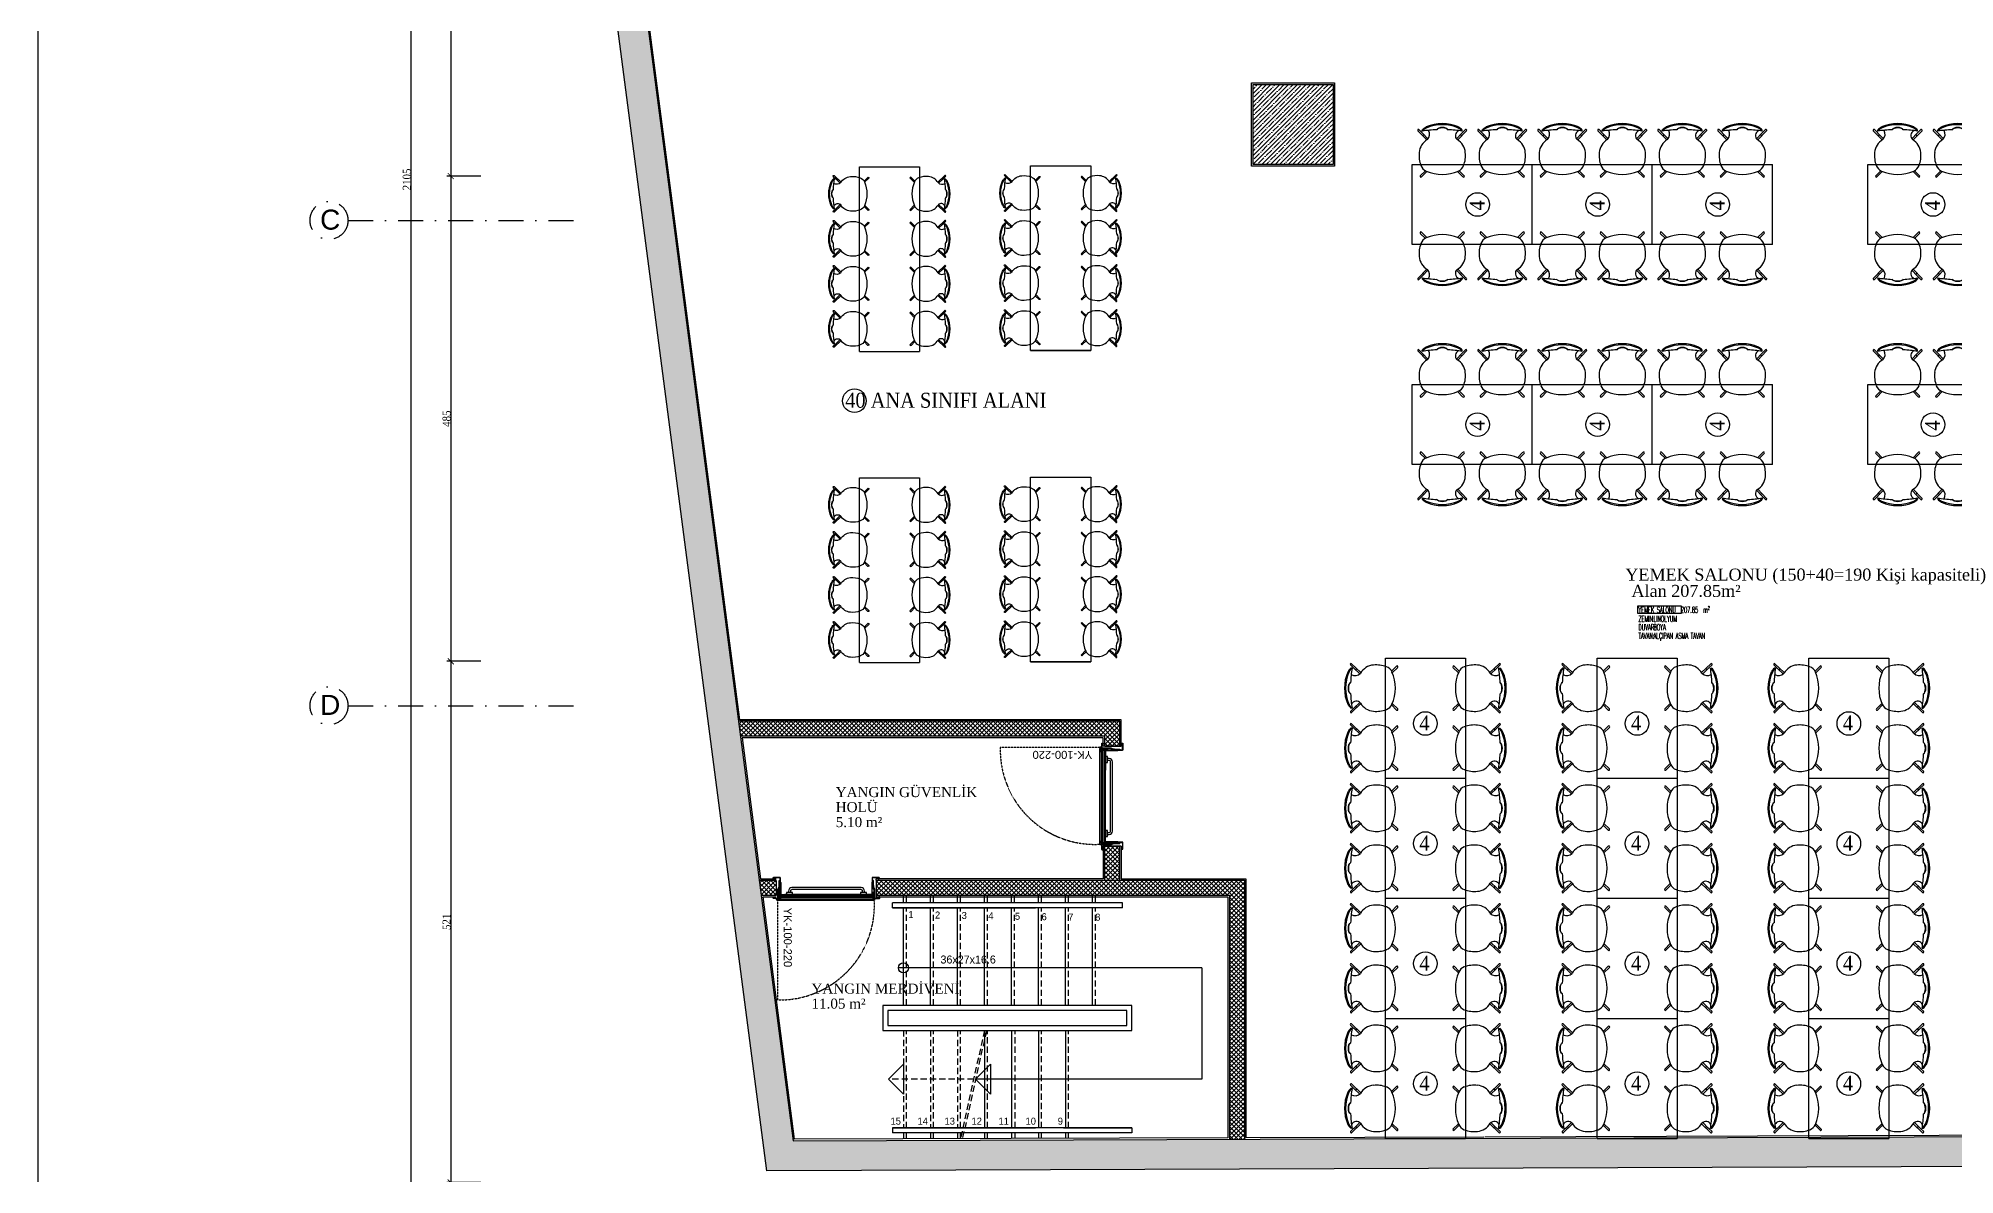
# Model space of a CAD drawing. Header units: millimetres. Extents: x -29311 to -3405, y 28913 to 42880.
# Drawn here: x -19540 to -17624, y 34862 to 35997 of the extents above; entities that cross this region are included whole.
import ezdxf
from ezdxf.enums import TextEntityAlignment as Align

# ---------------------------------------------------------------- set-up
doc = ezdxf.new("R2010")
doc.units = ezdxf.units.MM
for name, pattern in [('DASHDOT', [1, 0.5, -0.25, 0, -0.25]), ('DASHDOT2', [0.5, 0.25, -0.125, 0, -0.125]), ('HIDDEN', [0.375, 0.25, -0.125]), ('HIDDEN2', [0.1875, 0.125, -0.0625])]:
    doc.linetypes.add(name, pattern=pattern)
for name, color, linetype in [('1.2 mm sac', 7, 'Continuous'), ('A-AKS', 57, 'DASHDOT'), ('A-AKS.', 57, 'DASHDOT2'), ('A-BA', 1, 'Continuous'), ('A-DUVAR', 53, 'Continuous'), ('A-DUVAR-ALCIPAN', 9, 'Continuous'), ('A-DUVAR-TARAMA', 251, 'Continuous'), ('A-HIDDEN', 8, 'HIDDEN2'), ('A-KAPI', 214, 'Continuous'), ('A-KAPI-AKSESUAR', 206, 'Continuous'), ('A-KAPI-METAL', 84, 'Continuous'), ('A-KAPI-PROFIL', 206, 'Continuous'), ('A-KORKULUK-KUPESTE', 206, 'Continuous'), ('A-MERDIVEN', 125, 'Continuous'), ('A-SIVA-IC', 97, 'Continuous'), ('A-TEFRIS', 251, 'Continuous'), ('A-YALITIM-ISI', 251, 'BATTING'), ('A-YAZI', 136, 'Continuous'), ('ARREDI_attrezzature', 175, 'Continuous'), ('level', 10, 'Continuous'), ('symbol', 8, 'Continuous'), ('yazı2', 9, 'Continuous'), ('Yazılar', 253, 'Continuous')]:
    doc.layers.add(name, color=color, linetype=linetype)
doc.layers.add('A-ETIKET-MALZEME-ACILIM', color=156, linetype='Continuous', plot=False)
doc.layers.add('A-MBOFIS-NOT', color=130, linetype='Continuous', plot=False)
doc.layers.add('olcu-plan', color=7, linetype='Continuous', lineweight=20)
doc.layers.add('tarama-betonarme', color=252, linetype='Continuous', lineweight=13)
doc.styles.add('HA_SMART', font='')
doc.styles.add('roman-1.20-3mm', font='romans.shx', dxfattribs={"width": 0.5, "height": 6})
doc.styles.get("Standard").update_dxf_attribs({"font": 'arial.ttf'})
doc.styles.add('text1', font='arial.ttf')
doc.styles.add('YAZ', font='times.ttf', dxfattribs={"height": 0.12})
doc.styles.add('YAZ-50', font='times.ttf', dxfattribs={"width": 0.9})
doc.styles.get('HA_SMART').set_extended_font_data('Sakkal Majalla')
doc.linetypes.add('BATTING', pattern='A,0.00254,-2.54,[134,ltypeshp.shx,S=2.54,R=0,X=-2.54,Y=0],-5.08,[134,ltypeshp.shx,S=2.54,R=180,X=2.54,Y=0],-2.54', length=10.16254)
doc.dimstyles.new('1-50-plan', dxfattribs={"dimtxt": 8, "dimasz": 6, "dimexe": 4, "dimexo": 4, "dimgap": 0.00625, "dimtad": 1, "dimdec": 0, "dimrnd": 0.0005, "dimzin": 9, "dimdsep": 46, "dimtxsty": 'YAZ-50', "dimblk": 'ARCHTICK', "dimcen": 0.025, "dimdle": 4, "dimadec": 0, "dimazin": 0, "dimtfac": 1, "dimtdec": 0, "dimtmove": 0, "dimatfit": 3, "dimfxl": 30, "dimfxlon": 1, "dimarcsym": 0})
pattern_1 = [(45, (-65876.5644, 50245.5134), (-4.4194174, 4.4194174), []), (45, (-65872.145, 50245.5134), (-4.4194174, 4.4194174), [7.8125, -1.5625, 0, -1.5625])]
pattern_2 = [(45, (-100409.1814, 24897.6616), (-2.24506403, 2.24506403), []), (135, (-100409.1814, 24897.6616), (-2.24506403, -2.24506403), [])]

# ---------------------------------------------------------------- blocks, each defined once
blk = doc.blocks.new('ANTET')
at = {"layer": 'Yazılar', "elevation": 0}
blk.add_lwpolyline([(-18397.88, -50768.01), (-14785.5, -50768.01), (-14785.5, -52468.87), (-18397.88, -52468.87)], close=True, dxfattribs=at)
blk = doc.blocks.new('_ArchTick')
at = {"color": 0, "linetype": 'ByBlock', "const_width": 0.15}
blk.add_lwpolyline([(-0.5, -0.5), (0.5, 0.5)], dxfattribs=at)
blk = doc.blocks.new('*D419')
at = {"layer": 'DEFPOINTS', "color": 0, "transparency": 16777216}
for p in [(-19055.3, 36675), (-19127.9, 35859.7), (-19055.3, 35859.7)]:
    blk.add_point(p, dxfattribs=at)
at = {"layer": 'olcu-plan', "color": 0, "lineweight": -2, "transparency": 16777216}
for p, q in [((-19097.9, 36675), (-19131.9, 36675)), ((-19127.9, 36679), (-19127.9, 35855.7)), ((-19097.9, 35859.7), (-19131.9, 35859.7))]:
    blk.add_line(p, q, dxfattribs=at)
at = {"layer": 'olcu-plan', "color": 0, "lineweight": -2, "transparency": 16777216, "xscale": 6, "yscale": 6, "zscale": 6}
for p, rotation in [((-19127.9, 36675), 90), ((-19127.9, 35859.7), 270)]:
    blk.add_blockref('_ArchTick', p, dxfattribs=dict(at, rotation=rotation))
at = {"layer": 'olcu-plan', "color": 0, "transparency": 16777216, "insert": (-19132, 36267.4), "char_height": 8, "attachment_point": 5, "rotation": 90, "style": 'YAZ-50'}
blk.add_mtext('815', dxfattribs=at)
blk = doc.blocks.new('*D420')
at = {"layer": 'DEFPOINTS', "color": 0, "transparency": 16777216}
for p in [(-19055.3, 35859.7), (-19127.9, 35374.7), (-19055.3, 35374.7)]:
    blk.add_point(p, dxfattribs=at)
at = {"layer": 'olcu-plan', "color": 0, "lineweight": -2, "transparency": 16777216}
for p, q in [((-19097.9, 35859.7), (-19131.9, 35859.7)), ((-19127.9, 35863.7), (-19127.9, 35370.7)), ((-19097.9, 35374.7), (-19131.9, 35374.7))]:
    blk.add_line(p, q, dxfattribs=at)
at = {"layer": 'olcu-plan', "color": 0, "lineweight": -2, "transparency": 16777216, "xscale": 6, "yscale": 6, "zscale": 6}
for p, rotation in [((-19127.9, 35859.7), 90), ((-19127.9, 35374.7), 270)]:
    blk.add_blockref('_ArchTick', p, dxfattribs=dict(at, rotation=rotation))
at = {"layer": 'olcu-plan', "color": 0, "transparency": 16777216, "insert": (-19132, 35617.2), "char_height": 8, "attachment_point": 5, "rotation": 90, "style": 'YAZ-50'}
blk.add_mtext('485', dxfattribs=at)
blk = doc.blocks.new('*D421')
at = {"layer": 'DEFPOINTS', "color": 0, "transparency": 16777216}
for p in [(-19055.3, 35374.7), (-19127.9, 34853.8), (-19055.3, 34853.8)]:
    blk.add_point(p, dxfattribs=at)
at = {"layer": 'olcu-plan', "color": 0, "lineweight": -2, "transparency": 16777216}
for p, q in [((-19097.9, 35374.7), (-19131.9, 35374.7)), ((-19127.9, 35378.7), (-19127.9, 34849.8)), ((-19097.9, 34853.8), (-19131.9, 34853.8))]:
    blk.add_line(p, q, dxfattribs=at)
at = {"layer": 'olcu-plan', "color": 0, "lineweight": -2, "transparency": 16777216, "xscale": 6, "yscale": 6, "zscale": 6}
for p, rotation in [((-19127.9, 35374.7), 90), ((-19127.9, 34853.8), 270)]:
    blk.add_blockref('_ArchTick', p, dxfattribs=dict(at, rotation=rotation))
at = {"layer": 'olcu-plan', "color": 0, "transparency": 16777216, "insert": (-19132, 35114.3), "char_height": 8, "attachment_point": 5, "rotation": 90, "style": 'YAZ-50'}
blk.add_mtext('521', dxfattribs=at)
blk = doc.blocks.new('*D423')
at = {"layer": 'DEFPOINTS', "color": 0, "transparency": 16777216}
for p in [(-19055.3, 36908.8), (-19167.8, 34803.8), (-18805.2, 34803.8)]:
    blk.add_point(p, dxfattribs=at)
at = {"layer": 'olcu-plan', "color": 0, "lineweight": -2, "transparency": 16777216}
for p, q in [((-19137.8, 36908.8), (-19171.8, 36908.8)), ((-19167.8, 36912.8), (-19167.8, 34799.8)), ((-19137.8, 34803.8), (-19171.8, 34803.8))]:
    blk.add_line(p, q, dxfattribs=at)
at = {"layer": 'olcu-plan', "color": 0, "lineweight": -2, "transparency": 16777216, "xscale": 6, "yscale": 6, "zscale": 6}
for p, rotation in [((-19167.8, 36908.8), 90), ((-19167.8, 34803.8), 270)]:
    blk.add_blockref('_ArchTick', p, dxfattribs=dict(at, rotation=rotation))
at = {"layer": 'olcu-plan', "color": 0, "transparency": 16777216, "insert": (-19171.8, 35856.3), "char_height": 8, "attachment_point": 5, "rotation": 90, "style": 'YAZ-50'}
blk.add_mtext('2105', dxfattribs=at)
blk = doc.blocks.new('AKS')
at = {"layer": 'A-AKS.', "ltscale": 100}
for p, q in [((-175.3, 1055.8), (50, 1055.8)), ((-175.3, 570.8), (50, 570.8))]:
    blk.add_line(p, q, dxfattribs=at)
for centre in [(-194.3, 1055.8), (-194.3, 570.8)]:
    blk.add_circle(centre, 19, dxfattribs=at)
at = {"layer": 'A-AKS.', "ltscale": 100, "char_height": 20, "width": 18.894, "attachment_point": 1, "style": 'text1'}
for s, insert in [('C', (-203.2, 1066.6)), ('D', (-203.2, 581.6))]:
    blk.add_mtext(s, dxfattribs=dict(at, insert=insert))
blk = doc.blocks.new('4 KİŞİ MASA')
at = {"layer": 'A-TEFRIS'}
for p, q in [((81442.2, 15537.1), (81442.2, 15657.1)), ((81442.2, 15657.1), (81522.2, 15657.1)), ((81442.2, 15537.1), (81442.2, 15657.1)), ((81442.2, 15657.1), (81522.2, 15657.1)), ((81522.2, 15657.1), (81522.2, 15537.1)), ((81522.2, 15657.1), (81522.2, 15537.1)), ((81407.3, 15650.4), (81410.7, 15647.1)), ((81408.9, 15647.1), (81407.7, 15647.1)), ((81408.4, 15651.5), (81417.7, 15642.6)), ((81411, 15646.8), (81410.7, 15647.1)), ((81411, 15646.8), (81416.6, 15641.4)), ((81448.4, 15644), (81453.4, 15649.1)), ((81449.1, 15642.5), (81454.6, 15647.9)), ((81515.3, 15642.5), (81509.8, 15647.9)), ((81516, 15644), (81511, 15649.1)), ((81556, 15651.5), (81546.7, 15642.6)), ((81553.4, 15646.8), (81547.8, 15641.4)), ((81553.4, 15646.8), (81553.7, 15647.1)), ((81557.1, 15650.4), (81553.7, 15647.1)), ((81555.5, 15647.1), (81556.7, 15647.1)), ((81407.3, 15603.9), (81410.7, 15607.2)), ((81408.9, 15607.2), (81407.7, 15607.2)), ((81408.4, 15602.8), (81417.7, 15611.7)), ((81410.7, 15607.2), (81411, 15607.5)), ((81411, 15607.5), (81416.6, 15612.9)), ((81448.4, 15610.3), (81453.4, 15605.2)), ((81449.1, 15611.8), (81454.6, 15606.4)), ((81515.3, 15611.8), (81509.8, 15606.4)), ((81516, 15610.3), (81511, 15605.2)), ((81556, 15602.8), (81546.7, 15611.7)), ((81553.4, 15607.5), (81547.8, 15612.9)), ((81553.7, 15607.2), (81553.4, 15607.5)), ((81557.1, 15603.9), (81553.7, 15607.2)), ((81555.5, 15607.2), (81556.7, 15607.2)), ((81407.3, 15590.4), (81410.7, 15587.1)), ((81408.9, 15587.1), (81407.7, 15587.1)), ((81408.4, 15591.5), (81417.7, 15582.6)), ((81411, 15586.8), (81410.7, 15587.1)), ((81411, 15586.8), (81416.6, 15581.4)), ((81448.4, 15584), (81453.4, 15589.1)), ((81449.1, 15582.5), (81454.6, 15587.9)), ((81515.3, 15582.5), (81509.8, 15587.9)), ((81516, 15584), (81511, 15589.1)), ((81556, 15591.5), (81546.7, 15582.6)), ((81553.4, 15586.8), (81547.8, 15581.4)), ((81553.4, 15586.8), (81553.7, 15587.1)), ((81557.1, 15590.4), (81553.7, 15587.1)), ((81555.5, 15587.1), (81556.7, 15587.1)), ((81407.3, 15543.9), (81410.7, 15547.2)), ((81408.9, 15547.2), (81407.7, 15547.2)), ((81408.4, 15542.8), (81417.7, 15551.7)), ((81410.7, 15547.2), (81411, 15547.5)), ((81411, 15547.5), (81416.6, 15552.9)), ((81448.4, 15550.3), (81453.4, 15545.2)), ((81449.1, 15551.8), (81454.6, 15546.4)), ((81515.3, 15551.8), (81509.8, 15546.4)), ((81516, 15550.3), (81511, 15545.2)), ((81556, 15542.8), (81546.7, 15551.7)), ((81553.4, 15547.5), (81547.8, 15552.9)), ((81553.7, 15547.2), (81553.4, 15547.5)), ((81557.1, 15543.9), (81553.7, 15547.2)), ((81555.5, 15547.2), (81556.7, 15547.2)), ((81442.2, 15537.1), (81522.2, 15537.1))]:
    blk.add_line(p, q, dxfattribs=at)
blk.add_circle((81482.2, 15591.8), 11.8, dxfattribs=at)
for centre, radius, start, end in [((81441.1, 15627.1), 39.8, 156.1786, 203.8214), ((81442.2, 15627.1), 39.8, 156.1786, 203.8214), ((81414.9, 15638.6), 11.1, 129.8431, 155.448), ((81415, 15639.2), 10, 127.2868, 156.1786), ((81407.9, 15650.9), 0.807, 53.3029, 218.6971), ((81533.3, 15627.1), 126, 170.8741, 177.4513), ((81411.9, 15647.3), 7.59, 239.7971, 315.8628), ((81413.4, 15645.6), 0.8, 39.16, 219.16), ((81431.7, 15633.6), 16.7, 95.1377, 149.39), ((81433.3, 15622.3), 28, 69.2101, 96.3077), ((81439.7, 15639.2), 10, 23.8214, 69.2101), ((81412.4, 15627.1), 39.8, 336.1786, 23.8214), ((81454, 15648.5), 0.8, 315, 135), ((81510.4, 15648.5), 0.8, 45, 225), ((81552, 15627.1), 39.8, 156.1786, 203.8214), ((81524.7, 15639.2), 10, 110.7899, 156.1786), ((81531.1, 15622.3), 28, 83.6923, 110.7899), ((81532.7, 15633.6), 16.7, 30.61, 84.8623), ((81552.5, 15647.3), 7.59, 224.1372, 300.2029), ((81551, 15645.6), 0.8, 320.84, 140.84), ((81549.4, 15639.2), 10, 23.8214, 52.7132), ((81431.1, 15627.1), 126, 2.5487, 9.1259), ((81556.5, 15650.9), 0.807, 321.3029, 126.6971), ((81549.5, 15638.6), 11.1, 24.552, 50.1569), ((81522.2, 15627.1), 39.8, 336.1786, 23.8214), ((81523.3, 15627.1), 39.8, 336.1786, 23.8214), ((81533.3, 15627.1), 126, 182.5374, 189.1259), ((81431.1, 15627.1), 126, 350.8741, 357.4626), ((81414.9, 15615.7), 11.1, 204.552, 230.1569), ((81415, 15615.1), 10, 203.8214, 232.7132), ((81408, 15603.4), 0.807, 141.3029, 306.6971), ((81413.3, 15608.7), 5.37, 40.801, 155.8384), ((81413.5, 15608.8), 0.8, 140.84, 320.84), ((81431.7, 15620.7), 16.7, 210.61, 264.8623), ((81433.3, 15631.9), 28, 263.6923, 290.7899), ((81439.7, 15615.1), 10, 290.7899, 336.1786), ((81454, 15605.8), 0.8, 225, 45), ((81510.4, 15605.8), 0.8, 135, 315), ((81524.7, 15615.1), 10, 203.8214, 249.2101), ((81531.1, 15631.9), 28, 249.2101, 276.3077), ((81532.7, 15620.7), 16.7, 275.1377, 329.39), ((81551.1, 15608.7), 5.37, 24.1616, 139.199), ((81550.9, 15608.8), 0.8, 219.16, 39.16), ((81549.4, 15615.1), 10, 307.2868, 336.1786), ((81556.4, 15603.4), 0.807, 233.3029, 38.6971), ((81549.5, 15615.7), 11.1, 309.8431, 335.448), ((81441.1, 15567.1), 39.8, 156.1786, 203.8214), ((81442.2, 15567.1), 39.8, 156.1786, 203.8214), ((81414.9, 15578.6), 11.1, 129.8431, 155.448), ((81415, 15579.2), 10, 127.2868, 156.1786), ((81407.9, 15590.9), 0.807, 53.3029, 218.6971), ((81533.3, 15567.1), 126, 170.8741, 177.4513), ((81411.9, 15587.3), 7.59, 239.7971, 315.8628), ((81413.4, 15585.6), 0.8, 39.16, 219.16), ((81431.7, 15573.6), 16.7, 95.1377, 149.39), ((81433.3, 15562.3), 28, 69.2101, 96.3077), ((81439.7, 15579.2), 10, 23.8214, 69.2101), ((81412.4, 15567.1), 39.8, 336.1786, 23.8214), ((81454, 15588.5), 0.8, 315, 135), ((81510.4, 15588.5), 0.8, 45, 225), ((81552, 15567.1), 39.8, 156.1786, 203.8214), ((81524.7, 15579.2), 10, 110.7899, 156.1786), ((81531.1, 15562.3), 28, 83.6923, 110.7899), ((81532.7, 15573.6), 16.7, 30.61, 84.8623), ((81552.5, 15587.3), 7.59, 224.1372, 300.2029), ((81551, 15585.6), 0.8, 320.84, 140.84), ((81549.4, 15579.2), 10, 23.8214, 52.7132), ((81431.1, 15567.1), 126, 2.5487, 9.1259), ((81556.5, 15590.9), 0.807, 321.3029, 126.6971), ((81549.5, 15578.6), 11.1, 24.552, 50.1569), ((81522.2, 15567.1), 39.8, 336.1786, 23.8214), ((81523.3, 15567.1), 39.8, 336.1786, 23.8214), ((81533.3, 15567.1), 126, 182.5374, 189.1259), ((81431.1, 15567.1), 126, 350.8741, 357.4626), ((81414.9, 15555.7), 11.1, 204.552, 230.1569), ((81415, 15555.1), 10, 203.8214, 232.7132), ((81408, 15543.4), 0.807, 141.3029, 306.6971), ((81413.3, 15548.7), 5.37, 40.801, 155.8384), ((81413.5, 15548.8), 0.8, 140.84, 320.84), ((81431.7, 15560.7), 16.7, 210.61, 264.8623), ((81433.3, 15571.9), 28, 263.6923, 290.7899), ((81439.7, 15555.1), 10, 290.7899, 336.1786), ((81454, 15545.8), 0.8, 225, 45), ((81510.4, 15545.8), 0.8, 135, 315), ((81524.7, 15555.1), 10, 203.8214, 249.2101), ((81531.1, 15571.9), 28, 249.2101, 276.3077), ((81532.7, 15560.7), 16.7, 275.1377, 329.39), ((81551.1, 15548.7), 5.37, 24.1616, 139.199), ((81550.9, 15548.8), 0.8, 219.16, 39.16), ((81549.4, 15555.1), 10, 307.2868, 336.1786), ((81556.4, 15543.4), 0.807, 233.3029, 38.6971), ((81549.5, 15555.7), 11.1, 309.8431, 335.448)]:
    blk.add_arc(centre, radius, start, end, dxfattribs=at)
at = {"layer": 'A-TEFRIS', "extrusion": (0, 0, -1)}
for centre, major_axis, ratio, start_param, end_param in [((81408.6, 15627.2), (0.11, 5.89), 0.578981, 3.432785, 5.928076), ((81408, 15627.2), (0.16, 5.75), 0.417867, 3.323446, 5.96486), ((81408.6, 15567.2), (0.11, 5.89), 0.578981, 3.432785, 5.928076), ((81408, 15567.2), (0.16, 5.75), 0.417867, 3.323446, 5.96486)]:
    blk.add_ellipse(centre, major_axis=major_axis, ratio=ratio, start_param=start_param, end_param=end_param, dxfattribs=at)
at = {"layer": 'A-TEFRIS'}
for centre, major_axis, ratio, start_param, end_param in [((81555.9, 15627.2), (0.11, -5.89), 0.578981, 0.291192, 2.786483), ((81556.4, 15627.2), (0.16, -5.75), 0.417867, 0.181854, 2.823267), ((81555.9, 15567.2), (0.11, -5.89), 0.578981, 0.291192, 2.786483), ((81556.4, 15567.2), (0.16, -5.75), 0.417867, 0.181854, 2.823267)]:
    blk.add_ellipse(centre, major_axis=major_axis, ratio=ratio, start_param=start_param, end_param=end_param, dxfattribs=at)
at = {"layer": 'A-TEFRIS', "style": 'YAZ-50', "width": 0.9}
blk.add_text('4', height=15, dxfattribs=at).set_placement((81476.2, 15584.8))
blk = doc.blocks.new('100 KAPI YANGIN')
at = {"color": 8, "linetype": 'HIDDEN'}
blk.add_lwpolyline([(81930.7, 10390.9), (81830.7, 10390.9, 0.434958), (81929.7, 10294.2, 0.002371), (81930.7, 10294.2)], format="xyb", dxfattribs=at)
for radius in [1, 0.5, 0.4]:
    blk.add_circle((81931.2, 10391), radius)
at = {"linetype": 'ByBlock', "ltscale": 12}
blk.add_arc((81935.7, 10388.3), 0.0345, 8.5836, 75.4134, dxfattribs=at)
at = {"layer": '1.2 mm sac', "color": 0}
blk.add_line((81932, 10388.3), (81935.8, 10388.3), dxfattribs=at)
at = {"layer": 'A-DUVAR-ALCIPAN', "linetype": 'ByBlock', "ltscale": 12}
for p, q in [((81931.6, 10388.1), (81931.6, 10294.1)), ((81934.6, 10388.1), (81934.6, 10295.8))]:
    blk.add_line(p, q, dxfattribs=at)
at = {"layer": 'A-KAPI-AKSESUAR', "ltscale": 12}
for points in [[(81935.9, 10382), (81935.9, 10376), (81937.9, 10376), (81937.9, 10382)], [(81935.9, 10308), (81935.9, 10302), (81937.9, 10302), (81937.9, 10308)]]:
    blk.add_lwpolyline(points, close=True, dxfattribs=at)
for points in [[(81937.9, 10304), (81939.5, 10304, 0.414214), (81942.9, 10307.4), (81942.9, 10376.6, 0.414214), (81939.5, 10380), (81937.9, 10380)], [(81937.9, 10306), (81939.5, 10306, 0.414214), (81940.9, 10307.4), (81940.9, 10376.6, 0.414214), (81939.5, 10378), (81937.9, 10378)]]:
    blk.add_lwpolyline(points, format="xyb", dxfattribs=at)
at = {"layer": 'A-KAPI-METAL'}
for p, q in [((81930.2, 10294.1), (81930.2, 10389.9)), ((81930.3, 10390), (81932.1, 10390)), ((81930.4, 10294.1), (81930.4, 10389.8)), ((81930.4, 10389.8), (81931.6, 10389.8)), ((81930.4, 10389.8), (81932, 10389.8)), ((81935.8, 10388.3), (81930.4, 10388.3)), ((81930.4, 10388.3), (81930.4, 10386.3)), ((81930.6, 10386.3), (81930.4, 10386.3)), ((81935.6, 10388.1), (81930.6, 10388.1)), ((81930.6, 10386.3), (81930.6, 10388.1)), ((81932, 10389.8), (81931.8, 10389.8)), ((81931.8, 10389.8), (81931.8, 10388.4)), ((81932, 10388.5), (81932, 10389.8)), ((81932, 10388.5), (81935.9, 10388.5)), ((81932.1, 10388.5), (81932, 10388.5)), ((81932.1, 10389.9), (81932.1, 10388.5)), ((81935.6, 10386.3), (81935.6, 10388.1)), ((81935.8, 10386.3), (81935.6, 10386.3)), ((81935.8, 10388.3), (81935.8, 10386.3)), ((81935.8, 10295.6), (81935.8, 10386.3)), ((81935.9, 10388.4), (81935.9, 10368.1)), ((81935.9, 10295.6), (81935.9, 10383.6)), ((81930.3, 10294), (81932.1, 10294)), ((81930.4, 10295.6), (81930.4, 10297.6)), ((81930.4, 10297.6), (81930.6, 10297.6)), ((81935.8, 10295.6), (81930.4, 10295.6)), ((81931.6, 10294.1), (81930.4, 10294.1)), ((81930.4, 10294.1), (81932, 10294.1)), ((81930.6, 10297.6), (81930.6, 10295.8)), ((81935.6, 10295.8), (81930.6, 10295.8)), ((81931.8, 10294.2), (81931.8, 10295.5)), ((81932, 10294.2), (81931.8, 10294.2)), ((81932, 10295.5), (81935.9, 10295.5)), ((81932, 10295.4), (81932, 10294.1)), ((81932.1, 10295.4), (81932, 10295.4)), ((81932.1, 10294.1), (81932.1, 10295.4)), ((81935.6, 10295.8), (81935.6, 10297.6)), ((81935.6, 10297.6), (81935.8, 10297.6)), ((81935.8, 10295.6), (81935.8, 10297.6))]:
    blk.add_line(p, q, dxfattribs=at)
for points in [[(81933.6, 10395.2, -0.414214), (81933.7, 10395.1), (81933.7, 10394.2), (81933.5, 10394.2), (81933.5, 10394.9, 0.414214), (81933.5, 10395), (81932.5, 10395, 0.414214), (81932.4, 10394.9), (81932.4, 10389.5, 0.414214), (81932.5, 10389.5), (81937.9, 10389.5, -0.414214), (81938, 10389.4), (81938, 10388.1, -0.414154), (81937.9, 10388), (81936.5, 10388), (81946.7, 10388), (81948.2, 10388), (81946.7, 10388), (81946.7, 10388.2), (81948.2, 10388.2, -1), (81948.2, 10387.8), (81936.5, 10387.8, -0.938583), (81936.5, 10388.2), (81937.8, 10388.2, 0.414214), (81937.8, 10388.2), (81937.8, 10389.2, 0.414214), (81937.8, 10389.3), (81932.3, 10389.3, -0.414214), (81932.2, 10389.4), (81932.2, 10395.1, -0.414214), (81932.3, 10395.2)], [(81953.2, 10395.1), (81953.2, 10388.3, -0.414214), (81953.1, 10388.2), (81942.1, 10388.2), (81942.1, 10388.4), (81953, 10388.4, 0.414214), (81953, 10388.4), (81953, 10394.9, 0.414214), (81953, 10395), (81952, 10395, 0.414214), (81951.9, 10394.9), (81951.9, 10394.2), (81951.7, 10394.2), (81951.7, 10395.1, -0.414214), (81951.8, 10395.2), (81953.1, 10395.2, -0.414214)], [(81933.6, 10288.8, 0.414214), (81933.7, 10288.9), (81933.7, 10289.8), (81933.5, 10289.8), (81933.5, 10289, -0.414214), (81933.5, 10289), (81932.5, 10289, -0.414214), (81932.4, 10289), (81932.4, 10294.8, -0.414214), (81932.5, 10294.9), (81938, 10294.9, 0.414214), (81938.1, 10295), (81938.1, 10296.3, 0.414154), (81938, 10296.4), (81936.5, 10296.4), (81946.7, 10296.4), (81948.2, 10296.4), (81946.7, 10296.4), (81946.7, 10296.2), (81948.2, 10296.2, 1), (81948.2, 10296.6), (81936.5, 10296.6, 0.938583), (81936.5, 10296.2), (81937.9, 10296.2, -0.414214), (81937.9, 10296.1), (81937.9, 10295.1, -0.414214), (81937.9, 10295.1), (81932.3, 10295.1, 0.414214), (81932.2, 10295), (81932.2, 10288.9, 0.414214), (81932.3, 10288.8)], [(81953.2, 10289.3), (81953.2, 10296.1, 0.414214), (81953.1, 10296.2), (81942.1, 10296.2), (81942.1, 10296), (81953, 10296, -0.414214), (81953, 10295.9), (81953, 10289.4, -0.414214), (81953, 10289.4), (81952, 10289.4, -0.414214), (81951.9, 10289.4), (81951.9, 10290.2), (81951.7, 10290.2), (81951.7, 10289.3, 0.414214), (81951.8, 10289.2), (81953.1, 10289.2, 0.414214)]]:
    blk.add_lwpolyline(points, format="xyb", close=True, dxfattribs=at)
for centre, radius, start, end in [((81930.3, 10389.9), 0.08, 90, 180), ((81931.9, 10388.4), 0.0816, 175.9619, 272.2852), ((81932, 10388.5), 0.0478, 183.8905, 244.8281), ((81932.1, 10389.9), 0.08, 0, 90), ((81935.9, 10388.4), 0.08, 0, 90), ((81930.3, 10294.1), 0.08, 180, 270), ((81931.9, 10295.5), 0.0816, 87.7148, 184.0381), ((81932, 10295.4), 0.0478, 115.1719, 176.1095), ((81932.1, 10294.1), 0.08, 270, 0), ((81935.9, 10295.6), 0.08, 270, 0)]:
    blk.add_arc(centre, radius, start, end, dxfattribs=at)
at = {"layer": 'A-KAPI-PROFIL'}
for points in [[(81941.1, 10390.5), (81944.2, 10389.4), (81950.2, 10389.4), (81950.2, 10388.4), (81944, 10388.4), (81940.8, 10389.6), (81932.4, 10389.6), (81932.4, 10390.5)], [(81941.1, 10293.8), (81944.2, 10294.9), (81950.2, 10294.9), (81950.2, 10295.9), (81944, 10295.9), (81940.8, 10294.8), (81932.4, 10294.8), (81932.4, 10293.8)]]:
    blk.add_lwpolyline(points, close=True, dxfattribs=at)
at = {"layer": 'A-KAPI-PROFIL', "color": 8}
for points in [[(81937.3, 10388.2, 0.414214), (81937.5, 10388.4), (81937.5, 10389.1, 0.414214), (81937.3, 10389.3), (81936.2, 10389.3, 0.414214), (81936, 10389.1), (81936, 10387.7, 0.414214), (81936.1, 10387.6), (81936.4, 10387.6, 1), (81936.4, 10387.8), (81936.3, 10387.8), (81936.3, 10388.2)], [(81937.3, 10295.1, 0.414214), (81937.5, 10295.3), (81937.5, 10296, 0.414214), (81937.3, 10296.2), (81936.3, 10296.2), (81936.3, 10296.6), (81936.4, 10296.6, 1), (81936.4, 10296.8), (81936.1, 10296.8, 0.414214), (81936, 10296.7), (81936, 10295.6), (81936, 10295.3, 0.414214), (81936.2, 10295.1)]]:
    blk.add_lwpolyline(points, format="xyb", close=True, dxfattribs=at)
at = {"layer": 'A-KAPI-PROFIL'}
for points in [[(81947.6, 10388.5), (81947.6, 10388.4), (81946, 10388.4), (81944.6, 10389.2), (81942.2, 10389.2), (81942.2, 10388.5), (81942.1, 10388.5), (81942.1, 10389.3), (81944.6, 10389.3), (81946, 10388.5), (81947.6, 10388.5)], [(81947.6, 10295.8), (81947.6, 10295.9), (81946, 10295.9), (81944.6, 10295.1), (81942.2, 10295.1), (81942.2, 10295.8), (81942.1, 10295.8), (81942.1, 10295), (81944.6, 10295), (81946, 10295.8), (81947.6, 10295.8)]]:
    blk.add_lwpolyline(points, dxfattribs=at)
at = {"layer": 'A-YALITIM-ISI', "linetype": 'BATTING', "ltscale": 0.001}
blk.add_line((81933.1, 10295.8), (81933.1, 10388.1), dxfattribs=at)
at = {"layer": 'DEFPOINTS', "linetype": 'ByBlock', "ltscale": 12}
for p, q in [((81950.2, 10392.2), (81935.2, 10392.2)), ((81950.2, 10292.2), (81935.2, 10292.2))]:
    blk.add_line(p, q, dxfattribs=at)
blk = doc.blocks.new('etiket-malzeme-20-plan')
blk.add_lwpolyline([(0, -7), (44, -7), (44, 0), (0, 0)], close=True)
at = {"char_height": 6, "width": 180.543, "attachment_point": 4, "style": 'roman-1.20-3mm'}
for s, insert in [('ZEMIN:', (1, -12.5)), ('DUVAR:', (1, -21)), ('TAVAN:', (1, -29.5))]:
    blk.add_mtext(s, dxfattribs=dict(at, insert=insert))
at = {"style": 'roman-1.20-3mm', "width": 0.5}
for tag, p in [('ODA-KOD', (1, -3.5)), ('ZEMIN', (16, -12.5)), ('DUVAR', (16, -21)), ('TAVAN', (16, -29.5))]:
    blk.add_attdef(tag, text='', height=6, dxfattribs=at).set_placement(p, align=Align.MIDDLE_LEFT)
blk = doc.blocks.new('oking')
at = {"layer": 'symbol'}
for p, q in [((99299.1, 28222.4), (99299.1, 28192.4)), ((99299.1, 28222.4), (99314.1, 28207.4)), ((99314.1, 28207.4), (99299.1, 28192.4))]:
    blk.add_line(p, q, dxfattribs=at)
blk = doc.blocks.new('COLLECTIVE')
for p, q in [((-0.244, 0.438), (-0.154, 0.345)), ((-0.232, 0.449), (-0.2, 0.415)), ((-0.2, 0.433), (-0.2, 0.445)), ((-0.196, 0.412), (-0.2, 0.415)), ((-0.196, 0.412), (-0.142, 0.356)), ((0.196, 0.412), (0.142, 0.356)), ((0.244, 0.438), (0.155, 0.345)), ((0.2, 0.415), (0.196, 0.412)), ((0.232, 0.449), (0.2, 0.415)), ((0.2, 0.433), (0.2, 0.445)), ((-0.169, 0.038), (-0.219, -0.012)), ((-0.154, 0.031), (-0.208, -0.024)), ((0.153, 0.031), (0.208, -0.024)), ((0.169, 0.038), (0.219, -0.012))]:
    blk.add_line(p, q)
for centre, radius, start, end in [((-0.237, 0.443), 0.00807, 51.3029, 216.6971), ((-0.064, 0.205), 0.167, 120.61, 174.8623), ((-0.114, 0.373), 0.111, 114.552, 140.1569), ((-0.12, 0.372), 0.1, 113.8214, 142.7132), ((0, -0.811), 1.26, 92.5487, 99.1259), ((-0.185, 0.388), 0.008, 50.84, 230.84), ((0, 0.111), 0.398, 66.1786, 113.8214), ((0, 0.1), 0.398, 66.1786, 113.8214), ((-0.202, 0.403), 0.0759, 314.1372, 30.2029), ((0, -0.811), 1.26, 80.8741, 87.4626), ((0.184, 0.389), 0.0537, 114.1616, 229.199), ((0.064, 0.205), 0.167, 5.1377, 59.39), ((0.114, 0.373), 0.111, 39.8431, 65.448), ((0.12, 0.372), 0.1, 37.2868, 66.1786), ((0.184, 0.387), 0.008, 309.16, 129.16), ((0.237, 0.442), 0.00807, 323.3029, 128.6971), ((0.048, 0.189), 0.28, 173.6923, 200.7899), ((-0.12, 0.125), 0.1, 200.7899, 246.1786), ((0, 0.398), 0.398, 246.1786, 293.8214), ((0.12, 0.125), 0.1, 293.8214, 339.2101), ((-0.048, 0.189), 0.28, 339.2101, 6.3077), ((-0.214, -0.018), 0.008, 135, 315), ((0.213, -0.018), 0.008, 225, 45)]:
    blk.add_arc(centre, radius, start, end)
for centre, major_axis, ratio, start_param, end_param in [((-0.001, 0.436), (0.0589, 0.0011), 0.578981, 0.291192, 2.786483), ((-0.001, 0.442), (0.0575, 0.0016), 0.417867, 0.181854, 2.823267)]:
    blk.add_ellipse(centre, major_axis=major_axis, ratio=ratio, start_param=start_param, end_param=end_param)
blk = doc.blocks.new('anasinifi')
at = {"layer": 'A-TEFRIS'}
for p, q in [((81529.3, 15703.4), (81529.3, 15753)), ((81529.3, 15703.4), (81529.3, 15753)), ((81529.3, 15753), (81589.3, 15753)), ((81589.3, 15753), (81589.3, 15703.4)), ((81589.3, 15753), (81589.3, 15703.4)), ((81700.5, 15704.2), (81700.5, 15753.8)), ((81700.5, 15704.2), (81700.5, 15753.8)), ((81700.5, 15753.8), (81760.5, 15753.8)), ((81760.5, 15753.8), (81760.5, 15704.2)), ((81760.5, 15753.8), (81760.5, 15704.2)), ((81529.3, 15568.4), (81529.3, 15703.4)), ((81589.3, 15703.4), (81589.3, 15568.4)), ((81589.3, 15703.4), (81589.3, 15568.4)), ((81700.5, 15569.2), (81700.5, 15704.2)), ((81700.5, 15569.2), (81700.5, 15704.2)), ((81760.5, 15704.2), (81760.5, 15569.2)), ((81760.5, 15704.2), (81760.5, 15569.2)), ((81529.3, 15568.4), (81589.3, 15568.4)), ((81700.5, 15569.2), (81760.5, 15569.2)), ((81760.5, 15569.2), (81700.5, 15569.2)), ((81760.5, 15569.2), (81700.5, 15569.2)), ((81700.5, 15569.2), (81760.5, 15569.2)), ((81529.3, 15392.5), (81529.3, 15442)), ((81529.3, 15392.5), (81529.3, 15442)), ((81529.3, 15442), (81589.3, 15442)), ((81589.3, 15442), (81589.3, 15392.5)), ((81589.3, 15442), (81589.3, 15392.5)), ((81700.5, 15393.3), (81700.5, 15442.8)), ((81700.5, 15393.3), (81700.5, 15442.8)), ((81700.5, 15442.8), (81760.5, 15442.8)), ((81760.5, 15442.8), (81760.5, 15393.3)), ((81760.5, 15442.8), (81760.5, 15393.3)), ((81529.3, 15257.5), (81529.3, 15392.5)), ((81589.3, 15392.5), (81589.3, 15257.5)), ((81589.3, 15392.5), (81589.3, 15257.5)), ((81700.5, 15258.3), (81700.5, 15393.3)), ((81700.5, 15258.3), (81700.5, 15393.3)), ((81760.5, 15393.3), (81760.5, 15258.3)), ((81760.5, 15393.3), (81760.5, 15258.3)), ((81529.3, 15257.5), (81589.3, 15257.5)), ((81700.5, 15258.3), (81760.5, 15258.3)), ((81760.5, 15258.3), (81700.5, 15258.3)), ((81760.5, 15258.3), (81700.5, 15258.3)), ((81700.5, 15258.3), (81760.5, 15258.3))]:
    blk.add_line(p, q, dxfattribs=at)
at = {"layer": 'A-TEFRIS', "color": 7, "lineweight": 0}
for points in [[(81760.5, 15569.2), (81700.5, 15569.2)], [(81760.5, 15258.3), (81700.5, 15258.3)]]:
    blk.add_lwpolyline(points, dxfattribs=at)
at = {"layer": 'A-TEFRIS'}
blk.add_circle((81524.3, 15519.1), 11.8, dxfattribs=at)
at = {"layer": 'A-TEFRIS', "extrusion": (0, 0, -1), "xscale": 75.00000000047294, "yscale": 75.00000000047294, "zscale": -75.00000000047748, "rotation": 270}
for p in [(-81536.8, 15725.9), (-81708, 15726.7), (-81536.8, 15680.9), (-81708, 15681.7), (-81536.8, 15635.9), (-81708, 15636.7), (-81536.8, 15590.9), (-81708, 15591.7), (-81536.8, 15415), (-81708, 15415.8), (-81536.8, 15370), (-81708, 15370.8), (-81536.8, 15325), (-81708, 15325.8), (-81536.8, 15280), (-81708, 15280.8)]:
    blk.add_blockref('COLLECTIVE', p, dxfattribs=at)
at = {"layer": 'A-TEFRIS', "xscale": 75.00000000047294, "yscale": 75.00000000047294, "zscale": 75.00000000047294, "rotation": 270}
for p in [(81581.8, 15725.9), (81753, 15726.7), (81581.8, 15680.9), (81753, 15681.7), (81581.8, 15635.9), (81753, 15636.7), (81581.8, 15590.9), (81753, 15591.7), (81581.8, 15415), (81753, 15415.8), (81581.8, 15370), (81753, 15370.8), (81581.8, 15325), (81753, 15325.8), (81581.8, 15280), (81753, 15280.8)]:
    blk.add_blockref('COLLECTIVE', p, dxfattribs=at)
at = {"layer": 'A-TEFRIS', "style": 'YAZ-50', "width": 0.9}
blk.add_text('40 ANA SINIFI ALANI', height=15, dxfattribs=at).set_placement((81515.1, 15512.1))

msp = doc.modelspace()

# ---------------------------------------------------------------- hatches: boundary and pattern name
at = {"layer": 'A-DUVAR-TARAMA'}
h = msp.add_hatch(dxfattribs=at)
h.set_pattern_fill('ANSI37', color=256)
h.set_pattern_definition(pattern_2)
h.paths.add_polyline_path([(-18838.15, 35299.84), (-18840.1, 35314.84), (-18458.95, 35314.84), (-18458.95, 35289.84), (-18473.95, 35289.84), (-18473.95, 35299.84)])
h = msp.add_hatch(dxfattribs=at)
h.set_pattern_fill('ANSI37', color=256)
h.set_pattern_definition([(45, (-100244.7386, 20254.128), (-2.24506403, 2.24506403), []), (135, (-100244.7386, 20254.128), (-2.24506403, -2.24506403), [])])
h.paths.add_polyline_path([(-18473.95, 35189.84), (-18458.95, 35189.84), (-18458.95, 35155.84), (-18334.28, 35155.84), (-18334.28, 34896.71), (-18334.28, 34897.15), (-18349.28, 34897.09), (-18349.28, 35140.84), (-18702.38, 35140.84), (-18702.38, 35155.84), (-18473.95, 35155.84)])
h = msp.add_hatch(dxfattribs=at)
h.set_pattern_fill('ANSI37', color=256)
h.set_pattern_definition(pattern_2)
h.paths.add_polyline_path([(-18817.39, 35140.84), (-18819.35, 35155.84), (-18802.38, 35155.84), (-18802.38, 35140.84)])
at = {"layer": 'tarama-betonarme'}
h = msp.add_hatch(dxfattribs=at)
h.set_pattern_fill('ANSI35', color=256, scale=25, style=0)
h.set_pattern_definition(pattern_1)
h.paths.add_polyline_path([(-18785.37, 34895.54), (-19021.29, 36702.95), (-14216.73, 36889.18), (-13835.02, 34913.14)], flags=16)
h.paths.add_polyline_path([(-18811.7, 34865.45), (-19055.29, 36731.65), (-14192.15, 36920.15), (-13798.7, 34883.26)])
h = msp.add_hatch(dxfattribs=at)
h.set_pattern_fill('ANSI35', color=256, scale=25, style=0)
h.set_pattern_definition(pattern_1)
h.paths.add_polyline_path([(-18325.74, 35951.26), (-18245.74, 35951.26), (-18245.74, 35871.26), (-18325.74, 35871.26)])

# ---------------------------------------------------------------- linework, layer by layer
at = {"layer": 'A-BA'}
for p, q in [((-18811.7, 34865.45), (-19055.29, 36731.65)), ((-18811.7, 34865.45), (-19055.29, 36731.65)), ((-13798.7, 34883.26), (-18811.7, 34865.45))]:
    msp.add_line(p, q, dxfattribs=at)
msp.add_lwpolyline([(-19021.29, 36702.95), (-18785.37, 34895.54), (-13835.02, 34913.14)], dxfattribs=at)
msp.add_lwpolyline([(-18325.74, 35951.26), (-18245.74, 35951.26), (-18245.74, 35871.26), (-18325.74, 35871.26)], close=True, dxfattribs=at)
msp.add_lwpolyline([(-18325.74, 35951.26), (-18245.74, 35951.26), (-18245.74, 35871.26), (-18325.74, 35871.26)], close=True, dxfattribs=at)
at = {"layer": 'A-DUVAR'}
for p, q in [((-18473.95, 35299.84), (-18838.15, 35299.84)), ((-18473.95, 35289.84), (-18473.95, 35299.84))]:
    msp.add_line(p, q, dxfattribs=at)
for points in [[(-18458.95, 35289.84), (-18458.95, 35314.84), (-18840.1, 35314.84)], [(-18473.95, 35289.84), (-18458.95, 35289.84)], [(-18473.95, 35155.84), (-18473.95, 35189.84)], [(-18473.95, 35189.84), (-18458.95, 35189.84)], [(-18458.95, 35155.84), (-18458.95, 35189.84)], [(-18819.35, 35155.84), (-18802.38, 35155.84)], [(-18817.39, 35140.84), (-18802.38, 35140.84)], [(-18702.38, 35155.84), (-18568.17, 35155.84)], [(-18702.38, 35140.84), (-18349.28, 35140.84), (-18349.28, 34896.71)], [(-18568.17, 35155.84), (-18334.28, 35155.84), (-18334.28, 34896.71)]]:
    msp.add_lwpolyline(points, dxfattribs=at)
at = {"layer": 'A-HIDDEN', "ltscale": 50}
for p, q in [((-18672.28, 35030.84), (-18672.28, 35128.34)), ((-18645.28, 35030.84), (-18645.28, 35128.34)), ((-18618.28, 35030.84), (-18618.28, 35128.34)), ((-18591.28, 35030.84), (-18591.28, 35128.34)), ((-18564.28, 35030.84), (-18564.28, 35128.34)), ((-18537.28, 35030.84), (-18537.28, 35128.34)), ((-18510.28, 35030.84), (-18510.28, 35128.34)), ((-18483.28, 35030.84), (-18483.28, 35128.34)), ((-18675.28, 35005.84), (-18675.28, 34908.34)), ((-18672.28, 34908.34), (-18672.28, 35005.84)), ((-18648.28, 35005.84), (-18648.28, 34908.34)), ((-18645.28, 34908.34), (-18645.28, 35005.84)), ((-18621.28, 35005.84), (-18621.28, 34908.34)), ((-18618.28, 34908.34), (-18618.28, 35005.84)), ((-18591.28, 34908.34), (-18591.28, 35005.84)), ((-18563.53, 34908.34), (-18563.53, 35005.84)), ((-18537.28, 34908.34), (-18537.28, 35005.84)), ((-18510.28, 34908.34), (-18510.28, 35005.84)), ((-18605.13, 34957.09), (-18690.28, 34957.09)), ((-18675.28, 34903.34), (-18675.28, 34897.43)), ((-18672.28, 34898.01), (-18672.28, 34903.34)), ((-18648.28, 34903.34), (-18648.28, 34897.53)), ((-18645.28, 34898.01), (-18645.28, 34903.34)), ((-18621.28, 34903.34), (-18621.28, 34897.63)), ((-18618.28, 34898.01), (-18618.28, 34903.34)), ((-18591.28, 34898.01), (-18591.28, 34903.34)), ((-18563.53, 34898.01), (-18563.53, 34903.34)), ((-18537.28, 34898.01), (-18537.28, 34903.34)), ((-18510.28, 34898.01), (-18510.28, 34903.34))]:
    msp.add_line(p, q, dxfattribs=at)
for points in [[(-18594.28, 35005.84), (-18618.28, 34898.01)], [(-18592.33, 35005.41), (-18616.33, 34897.58)]]:
    msp.add_lwpolyline(points, dxfattribs=at)
at = {"layer": 'A-KORKULUK-KUPESTE'}
for p, q in [((-18686.28, 35128.34), (-18686.28, 35133.34)), ((-18686.28, 35128.34), (-18543.28, 35128.34)), ((-18456.28, 35128.34), (-18456.28, 35133.34)), ((-18686.28, 34908.34), (-18686.28, 34903.34)), ((-18686.28, 34908.34), (-18543.28, 34908.34)), ((-18515.28, 34908.34), (-18446.78, 34908.34)), ((-18446.78, 34908.34), (-18446.78, 34903.34))]:
    msp.add_line(p, q, dxfattribs=at)
for points in [[(-18456.28, 35133.34), (-18686.28, 35133.34)], [(-18456.28, 35128.34), (-18686.28, 35128.34)], [(-18446.78, 34908.34), (-18686.28, 34908.34)], [(-18446.78, 34903.34), (-18686.28, 34903.34)]]:
    msp.add_lwpolyline(points, dxfattribs=at)
for points in [[(-18446.78, 35030.84), (-18695.78, 35030.84), (-18695.78, 35005.84), (-18446.78, 35005.84)], [(-18451.78, 35025.84), (-18690.78, 35025.84), (-18690.78, 35010.84), (-18451.78, 35010.84)]]:
    msp.add_lwpolyline(points, close=True, dxfattribs=at)
at = {"layer": 'A-MERDIVEN'}
for p, q in [((-18675.28, 35133.34), (-18675.28, 35140.84)), ((-18672.28, 35133.34), (-18672.28, 35140.84)), ((-18648.28, 35133.34), (-18648.28, 35140.84)), ((-18645.28, 35133.34), (-18645.28, 35140.84)), ((-18621.28, 35133.34), (-18621.28, 35140.84)), ((-18618.28, 35133.34), (-18618.28, 35140.84)), ((-18594.28, 35133.34), (-18594.28, 35140.84)), ((-18591.28, 35133.34), (-18591.28, 35140.84)), ((-18567.28, 35133.34), (-18567.28, 35140.84)), ((-18564.28, 35133.34), (-18564.28, 35140.84)), ((-18540.28, 35133.34), (-18540.28, 35140.84)), ((-18537.28, 35133.34), (-18537.28, 35140.84)), ((-18513.28, 35133.34), (-18513.28, 35140.84)), ((-18510.28, 35133.34), (-18510.28, 35140.84)), ((-18486.28, 35133.34), (-18486.28, 35140.84)), ((-18483.28, 35133.34), (-18483.28, 35140.84)), ((-18675.28, 35030.84), (-18675.28, 35128.34)), ((-18648.28, 35030.84), (-18648.28, 35128.34)), ((-18621.28, 35030.84), (-18621.28, 35128.34)), ((-18594.28, 35030.84), (-18594.28, 35128.34)), ((-18567.28, 35030.84), (-18567.28, 35128.34)), ((-18540.28, 35030.84), (-18540.28, 35128.34)), ((-18513.28, 35030.84), (-18513.28, 35128.34)), ((-18486.28, 35030.84), (-18486.28, 35128.34)), ((-18594.28, 35005.84), (-18594.28, 34908.34)), ((-18567.28, 35005.84), (-18567.28, 34908.34)), ((-18540.28, 35005.84), (-18540.28, 34908.34)), ((-18513.28, 35005.84), (-18513.28, 34908.34)), ((-18594.28, 34903.34), (-18594.28, 34897.72)), ((-18567.28, 34903.34), (-18567.28, 34897.82)), ((-18540.28, 34903.34), (-18540.28, 34897.91)), ((-18513.28, 34903.34), (-18513.28, 34898.01))]:
    msp.add_line(p, q, dxfattribs=at)
at = {"layer": 'A-SIVA-IC'}
for points in [[(-18457.45, 35289.84), (-18457.45, 35316.34), (-18838.79, 35316.34), (-19019.59, 36701.51), (-18327.89, 36728.32), (-18327.24, 36711.59)], [(-18475.45, 35289.84), (-18475.45, 35298.34), (-18836.44, 35298.34), (-18818.03, 35157.34), (-18802.38, 35157.34)], [(-18473.95, 35289.84), (-18475.45, 35289.84)], [(-18458.95, 35289.84), (-18457.45, 35289.84)], [(-18475.45, 35189.84), (-18475.45, 35157.34), (-18702.38, 35157.34)], [(-18473.95, 35189.84), (-18475.45, 35189.84)], [(-18457.45, 35189.84), (-18458.95, 35189.84)], [(-18457.45, 35189.84), (-18457.45, 35157.34), (-18332.78, 35157.34), (-18332.78, 34898.65), (-18095, 34899.49)], [(-18702.38, 35139.28), (-18350.78, 35139.28), (-18350.78, 34898.59), (-18784.06, 34897.05), (-18815.68, 35139.34), (-18802.38, 35139.34)], [(-18702.38, 35155.84), (-18702.38, 35157.34)], [(-18702.38, 35140.84), (-18702.38, 35139.28)], [(-18094.12, 34899.5), (-16640.49, 34904.67)]]:
    msp.add_lwpolyline(points, dxfattribs=at)
msp.add_lwpolyline([(-18327.24, 35952.76), (-18244.24, 35952.76), (-18244.24, 35869.76), (-18327.24, 35869.76)], close=True, dxfattribs=at)
at = {"layer": 'symbol'}
for p, q in [((-18376.98, 35068.34), (-18680.28, 35068.34)), ((-18376.98, 35068.34), (-18376.98, 34957.09)), ((-18376.98, 34957.09), (-18603.08, 34957.09))]:
    msp.add_line(p, q, dxfattribs=at)
msp.add_circle((-18675.28, 35068.34), 5, dxfattribs=at)

# ---------------------------------------------------------------- block references
at = {"xscale": 2, "yscale": 2, "zscale": 2}
msp.add_blockref('ANTET', (17255.54, 139079.37, 0), dxfattribs=at)
at = {"layer": 'A-AKS'}
msp.add_blockref('AKS', (-19055.29, 34759.57), dxfattribs=at)
at = {"layer": 'A-ETIKET-MALZEME-ACILIM'}
msp.add_blockref('etiket-malzeme-20-plan', (-17941.41, 35429.69), dxfattribs=at).add_auto_attribs({'ODA-KOD': 'YEMEK SALONU  207.85  m²', 'ZEMIN': 'LINOLYUM', 'DUVAR': 'BOYA', 'TAVAN': 'ALÇIPAN ASMA TAVAN'})
at = {"layer": 'A-HIDDEN', "ltscale": 50, "xscale": -1}
msp.add_blockref('oking', (80623.83, 6749.72), dxfattribs=at)
at = {"layer": 'A-KAPI'}
msp.add_blockref('100 KAPI YANGIN', (-100409.18, 24897.66), dxfattribs=at)
at = {"layer": 'A-KAPI', "rotation": 90}
msp.add_blockref('100 KAPI YANGIN', (-8410.2, -46794.39), dxfattribs=at)
at = {"layer": 'A-MBOFIS-NOT'}
msp.add_blockref('anasinifi', (-100248.58, 20116.05), dxfattribs=at)
at = {"layer": 'ARREDI_attrezzature', "rotation": 90}
for p in [(-2509.43, -45650.94), (-2389.43, -45650.94), (-2269.43, -45650.94), (-2054.1, -45650.94), (-2509.43, -45870.94), (-2389.43, -45870.94), (-2269.43, -45870.94), (-2054.1, -45870.94)]:
    msp.add_blockref('4 KİŞİ MASA', p, dxfattribs=at)
at = {"layer": 'ARREDI_attrezzature'}
for p in [(-99635.64, 19720.78), (-99423.96, 19720.78), (-99212.28, 19720.78), (-99635.64, 19600.78), (-99423.96, 19600.78), (-99212.28, 19600.78), (-99635.64, 19480.78), (-99423.96, 19480.78), (-99212.28, 19480.78), (-99635.64, 19360.78), (-99423.96, 19360.78), (-99212.28, 19360.78)]:
    msp.add_blockref('4 KİŞİ MASA', p, dxfattribs=at)
at = {"layer": 'symbol', "xscale": -1}
msp.add_blockref('oking', (80711.03, 6749.72), dxfattribs=at)

# ---------------------------------------------------------------- texts
at = {"layer": 'A-YAZI', "style": 'YAZ-50'}
for s, p in [('YEMEK SALONU (150+40=190 Kişi kapasiteli)', (-17773.17, 35455.4)), ('Alan 207.85m²', (-17892.83, 35439.1))]:
    msp.add_text(s, height=12, dxfattribs=at).set_placement(p, align=Align.CENTER)
at = {"layer": 'A-YAZI', "char_height": 10, "width": 175.9417, "attachment_point": 1, "line_spacing_factor": 0.9, "style": 'YAZ'}
for s, insert in [('YANGIN GÜVENLİK HOLÜ\\P5.10 m²', (-18742.99, 35249.03)), ('YANGIN MERDİVENİ\\P11.05 m²', (-18767.22, 35052.6))]:
    msp.add_mtext(s, dxfattribs=dict(at, insert=insert))
at = {"layer": 'level', "char_height": 8, "width": 13.9869, "attachment_point": 9}
for insert, rotation in [((-18546.21, 35285.36), 180), ((-18795.01, 35068.95), 270)]:
    msp.add_mtext('YK-100-220', dxfattribs=dict(at, insert=insert, rotation=rotation))
at = {"layer": 'yazı2', "attachment_point": 3, "style": 'HA_SMART'}
for s, insert, char_height, width in [('1', (-18665.14, 35125.06), 7, 10.5859), ('2', (-18638.51, 35124.64), 7, 10.5859), ('3', (-18611.88, 35124.23), 7, 10.5859), ('4', (-18585.26, 35123.81), 7, 10.5859), ('5', (-18558.63, 35123.39), 7, 10.5859), ('6', (-18532, 35122.98), 7, 10.5859), ('7', (-18505.38, 35122.56), 7, 10.5859), ('8', (-18478.38, 35122.56), 7, 10.5859), ('36x27x16.6', (-18582.93, 35080.66), 8, 63.7114), ('15', (-18677.78, 34918.64), 7, 10.5859), ('14', (-18650.78, 34918.64), 7, 10.5859), ('13', (-18623.78, 34918.64), 7, 10.5859), ('12', (-18596.78, 34918.64), 7, 10.5859), ('11', (-18569.78, 34918.64), 7, 10.5859), ('10', (-18542.78, 34918.64), 7, 10.5859), ('9', (-18515.78, 34918.64), 7, 10.5859)]:
    msp.add_mtext(s, dxfattribs=dict(at, insert=insert, char_height=char_height, width=width))

# ---------------------------------------------------------------- dimensions: what is measured, and where the dimension line sits
at = {"layer": 'olcu-plan'}
for base, p1, p2, picture, middle in [((-19167.77, 34803.85), (-19055.29, 36908.8), (-18805.18, 34803.85), '*D423', (-19171.84, 35856.32)), ((-19127.91, 35859.66), (-19055.29, 36675.05), (-19055.29, 35859.66), '*D419', (-19131.99, 36267.36)), ((-19127.91, 35374.66), (-19055.29, 35859.66), (-19055.29, 35374.66), '*D420', (-19131.99, 35617.16)), ((-19127.91, 34853.85), (-19055.29, 35374.66), (-19055.29, 34853.85), '*D421', (-19131.99, 35114.26))]:
    dim = msp.add_linear_dim(base=base, p1=p1, p2=p2, angle=90, dimstyle='1-50-plan', dxfattribs=at)
    dim.commit()
    dim.dimension.update_dxf_attribs({"geometry": picture, "text_midpoint": middle})

doc.saveas('drawing.dxf')
